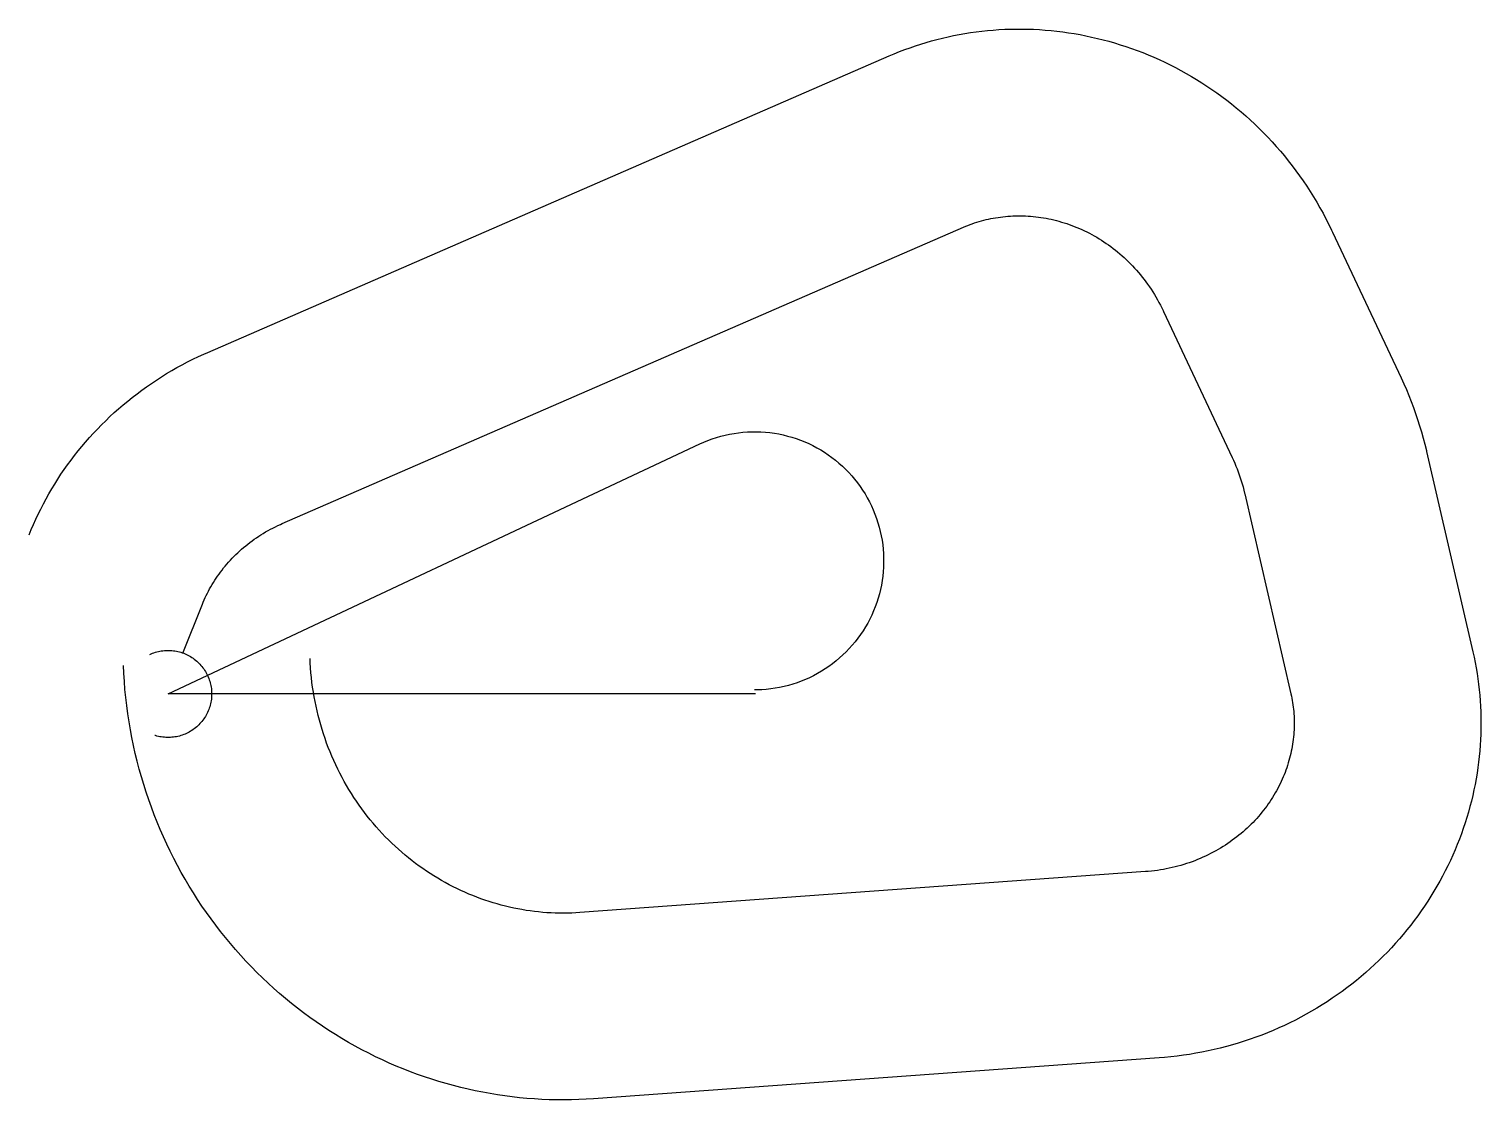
# Model space of a CAD drawing. Header units: metres. Extents: x -3427 to 32348, y -10000 to 16378.
import ezdxf

# ---------------------------------------------------------------- set-up
doc = ezdxf.new("R2010")
doc.units = ezdxf.units.M

msp = doc.modelspace()

# ---------------------------------------------------------------- linework, layer by layer
at = {"layer": 'Boundry', "color": 1}
for p, q in [((977, 8414), (17766, 15716)), ((2811, 4196), (19601, 11498)), ((28690, 11377), (30380, 7784)), ((24528, 9420), (26217, 5826)), ((31008, 5969), (32148, 1036)), ((26526, 4933), (27667, 0)), ((364, 1009), (844, 2209)), ((24085, -4376), (10146, -5385)), ((24417, -8964), (10478, -9973))]:
    msp.add_line(p, q, dxfattribs=at)
at = {"layer": 'NorminalTrack', "color": 1}
msp.add_lwpolyline([(14472, 0), (0, 0), (13097, 6158), (13097, 6158), (13198, 6203), (13301, 6245), (13405, 6283), (13511, 6318), (13617, 6349), (13725, 6376), (13833, 6400), (13943, 6419), (14052, 6435), (14163, 6447), (14274, 6455), (14385, 6459), (14496, 6460), (14606, 6456), (14717, 6449), (14828, 6438), (14938, 6422), (15047, 6404), (15156, 6381), (15264, 6354), (15370, 6324), (15476, 6290), (15580, 6252), (15684, 6211), (15785, 6166), (15885, 6118), (15983, 6066), (16080, 6011), (16174, 5952), (16266, 5891), (16356, 5826), (16444, 5758), (16529, 5687), (16612, 5612), (16692, 5536), (16769, 5456), (16844, 5374), (16915, 5289), (16984, 5202), (17050, 5112), (17112, 5020), (17171, 4926), (17227, 4830), (17279, 4732), (17328, 4633), (17374, 4532), (17416, 4429), (17454, 4325), (17489, 4219), (17520, 4112), (17547, 4005), (17570, 3896), (17590, 3787), (17606, 3677), (17618, 3567), (17626, 3456), (17630, 3345), (17630, 3234), (17627, 3123), (17619, 3012), (17608, 2902), (17593, 2792), (17574, 2683), (17551, 2574), (17525, 2466), (17495, 2359), (17461, 2254), (17423, 2149), (17382, 2046), (17337, 1945), (17289, 1845), (17237, 1746), (17182, 1650), (17123, 1556), (17061, 1464), (16996, 1374), (16928, 1286), (16857, 1201), (16783, 1118), (16706, 1038), (16627, 960), (16544, 886), (16459, 814), (16372, 746), (16283, 680), (16191, 618), (16097, 559), (16001, 503), (15903, 450), (15803, 401), (15702, 356), (15599, 314), (15495, 276), (15390, 241), (15283, 210), (15175, 183), (15067, 159), (14958, 140), (14848, 124), (14737, 112), (14627, 104), (14516, 100), (14450, 99)], dxfattribs=at)
at = {"layer": 'WindSpiral', "color": 5}
for points in [[(17766, 15716), (17893, 15770), (18021, 15822), (18150, 15871), (18280, 15918), (18411, 15964), (18543, 16006), (18675, 16047), (18809, 16085), (18944, 16122), (19079, 16155), (19216, 16187), (19353, 16216), (19490, 16243), (19629, 16267), (19768, 16289), (19907, 16309), (20048, 16326), (20188, 16341), (20329, 16353), (20471, 16363), (20613, 16371), (20755, 16375), (20897, 16378), (21040, 16378), (21183, 16376), (21326, 16371), (21469, 16363), (21612, 16353), (21756, 16341), (21899, 16325), (22042, 16308), (22185, 16288), (22328, 16265), (22471, 16240), (22613, 16212), (22755, 16182), (22897, 16149), (23038, 16114), (23179, 16076), (23320, 16036), (23460, 15993), (23599, 15948), (23738, 15900), (23876, 15850), (24014, 15797), (24151, 15742), (24287, 15684), (24422, 15624), (24556, 15561), (24689, 15496), (24822, 15429), (24953, 15359), (25084, 15287), (25213, 15212), (25341, 15135), (25468, 15056), (25594, 14974), (25718, 14890), (25841, 14804), (25963, 14716), (26084, 14625), (26203, 14532), (26320, 14437), (26436, 14339), (26551, 14240), (26663, 14138), (26775, 14035), (26884, 13929), (26992, 13821), (27098, 13711), (27202, 13599), (27305, 13485), (27406, 13370), (27504, 13252), (27601, 13133), (27696, 13011), (27789, 12888), (27880, 12763), (27968, 12636), (28055, 12508), (28140, 12378), (28222, 12246), (28302, 12113), (28380, 11978), (28456, 11841), (28529, 11703), (28600, 11564), (28669, 11423), (28690, 11377)], [(19601, 11498), (19653, 11520), (19707, 11542), (19761, 11563), (19815, 11582), (19870, 11601), (19926, 11619), (19982, 11637), (20039, 11653), (20096, 11668), (20154, 11683), (20212, 11696), (20270, 11708), (20329, 11720), (20388, 11730), (20448, 11740), (20508, 11748), (20569, 11756), (20629, 11762), (20691, 11767), (20752, 11772), (20814, 11775), (20876, 11777), (20938, 11778), (21000, 11778), (21063, 11777), (21126, 11775), (21189, 11772), (21252, 11767), (21315, 11762), (21378, 11755), (21442, 11747), (21505, 11738), (21569, 11728), (21633, 11717), (21696, 11705), (21760, 11691), (21823, 11676), (21887, 11661), (21950, 11644), (22014, 11625), (22077, 11606), (22140, 11586), (22203, 11564), (22266, 11541), (22328, 11517), (22391, 11492), (22453, 11466), (22515, 11438), (22576, 11409), (22637, 11380), (22698, 11349), (22759, 11316), (22819, 11283), (22879, 11249), (22938, 11213), (22997, 11176), (23055, 11138), (23113, 11099), (23170, 11059), (23227, 11018), (23284, 10975), (23339, 10932), (23394, 10887), (23449, 10841), (23503, 10795), (23556, 10747), (23608, 10698), (23660, 10648), (23711, 10597), (23762, 10545), (23811, 10491), (23860, 10437), (23908, 10382), (23955, 10326), (24001, 10269), (24047, 10211), (24091, 10151), (24135, 10091), (24178, 10030), (24219, 9969), (24260, 9906), (24300, 9842), (24339, 9778), (24377, 9712), (24413, 9646), (24449, 9579), (24484, 9511), (24517, 9442), (24528, 9420)], [(-3427, 3917), (-3374, 4047), (-3319, 4175), (-3261, 4303), (-3201, 4430), (-3139, 4556), (-3075, 4681), (-3008, 4805), (-2939, 4928), (-2867, 5050), (-2794, 5171), (-2718, 5291), (-2640, 5410), (-2560, 5528), (-2477, 5644), (-2393, 5759), (-2306, 5873), (-2217, 5985), (-2127, 6096), (-2034, 6206), (-1939, 6314), (-1842, 6420), (-1743, 6525), (-1642, 6629), (-1539, 6730), (-1434, 6831), (-1328, 6929), (-1219, 7026), (-1109, 7121), (-996, 7214), (-883, 7305), (-767, 7394), (-649, 7482), (-530, 7568), (-410, 7651), (-287, 7733), (-163, 7812), (-38, 7890), (89, 7965), (218, 8039), (348, 8110), (479, 8179), (612, 8246), (746, 8310), (882, 8372), (977, 8414)], [(30380, 7784), (30446, 7641), (30509, 7497), (30569, 7352), (30628, 7205), (30683, 7058), (30737, 6909), (30787, 6759), (30835, 6608), (30881, 6456), (30924, 6303), (30964, 6149), (31002, 5994), (31008, 5969)], [(26217, 5826), (26249, 5757), (26280, 5686), (26310, 5615), (26338, 5543), (26366, 5471), (26392, 5398), (26417, 5324), (26441, 5249), (26463, 5174), (26485, 5098), (26505, 5022), (26523, 4945), (26526, 4933)], [(844, 2209), (866, 2264), (890, 2319), (914, 2373), (940, 2428), (967, 2482), (995, 2536), (1023, 2589), (1053, 2642), (1084, 2695), (1116, 2747), (1149, 2799), (1183, 2851), (1218, 2902), (1254, 2953), (1291, 3003), (1329, 3053), (1368, 3103), (1408, 3152), (1449, 3200), (1490, 3248), (1533, 3295), (1577, 3341), (1622, 3387), (1668, 3433), (1715, 3477), (1762, 3521), (1811, 3565), (1860, 3607), (1911, 3649), (1962, 3690), (2014, 3730), (2067, 3770), (2121, 3809), (2176, 3847), (2232, 3884), (2288, 3920), (2345, 3955), (2403, 3990), (2462, 4023), (2522, 4056), (2582, 4088), (2643, 4118), (2705, 4148), (2767, 4177), (2811, 4196)], [(-453, 972), (-419, 987), (-384, 1001), (-349, 1014), (-314, 1026), (-278, 1036), (-241, 1045), (-205, 1053), (-168, 1059), (-131, 1065), (-93, 1068), (-56, 1071), (-19, 1072), (19, 1072), (56, 1071), (93, 1068), (131, 1065), (168, 1059), (205, 1053), (241, 1045), (278, 1036), (314, 1026), (349, 1014), (384, 1001), (419, 987), (453, 972), (487, 956), (520, 938), (552, 919), (584, 900), (615, 879), (645, 857), (675, 834), (704, 809), (731, 784), (758, 758), (784, 731), (809, 704), (834, 675), (857, 645), (879, 615), (900, 584), (919, 552), (938, 520), (956, 487), (972, 453), (987, 419), (1001, 384), (1014, 349), (1026, 314), (1036, 278), (1045, 241), (1053, 205), (1059, 168), (1065, 131), (1068, 93), (1071, 56), (1072, 19), (1072, -19), (1071, -56), (1068, -93), (1065, -131), (1059, -168), (1053, -205), (1045, -241), (1036, -278), (1026, -314), (1014, -349), (1001, -384), (987, -419), (972, -453), (956, -487), (938, -520), (919, -552), (900, -584), (879, -615), (857, -645), (834, -675), (809, -704), (784, -731), (758, -758), (731, -784), (704, -809), (675, -834), (645, -857), (615, -879), (584, -900), (552, -919), (520, -938), (487, -956), (453, -972), (419, -987), (384, -1001), (349, -1014), (314, -1026), (278, -1036), (241, -1045), (205, -1053), (168, -1059), (131, -1065), (93, -1068), (56, -1071), (19, -1072), (-19, -1072), (-56, -1071), (-93, -1068), (-131, -1065), (-168, -1059), (-205, -1053), (-241, -1045), (-278, -1036), (-314, -1026), (-331, -1020)], [(10146, -5385), (10045, -5391), (9944, -5396), (9843, -5399), (9742, -5400), (9640, -5399), (9538, -5397), (9436, -5393), (9333, -5387), (9231, -5379), (9129, -5369), (9026, -5358), (8924, -5345), (8821, -5330), (8719, -5313), (8617, -5294), (8514, -5274), (8413, -5251), (8311, -5227), (8209, -5201), (8108, -5173), (8007, -5144), (7906, -5112), (7806, -5079), (7706, -5044), (7606, -5007), (7507, -4968), (7409, -4928), (7311, -4885), (7213, -4841), (7116, -4795), (7020, -4747), (6924, -4698), (6829, -4647), (6735, -4594), (6642, -4539), (6549, -4483), (6457, -4424), (6366, -4364), (6276, -4303), (6187, -4239), (6098, -4174), (6011, -4108), (5925, -4039), (5840, -3970), (5755, -3898), (5672, -3825), (5590, -3750), (5509, -3674), (5430, -3596), (5351, -3516), (5274, -3436), (5198, -3353), (5124, -3269), (5050, -3184), (4979, -3097), (4908, -3009), (4839, -2919), (4771, -2828), (4705, -2736), (4640, -2643), (4577, -2548), (4516, -2451), (4456, -2354), (4397, -2255), (4340, -2156), (4285, -2054), (4232, -1952), (4180, -1849), (4130, -1745), (4082, -1639), (4035, -1533), (3990, -1425), (3947, -1317), (3906, -1208), (3867, -1097), (3829, -986), (3793, -874), (3760, -762), (3728, -648), (3698, -534), (3670, -419), (3644, -303), (3620, -187), (3598, -70), (3578, 48), (3560, 166), (3544, 285), (3531, 404), (3519, 523), (3509, 643), (3501, 763), (3496, 877)], [(32148, 1036), (32177, 905), (32204, 773), (32229, 640), (32251, 507), (32271, 373), (32289, 239), (32305, 104), (32318, -32), (32328, -167), (32337, -304), (32343, -440), (32346, -577), (32348, -714), (32346, -851), (32343, -989), (32337, -1126), (32329, -1264), (32318, -1402), (32305, -1540), (32289, -1677), (32271, -1815), (32250, -1953), (32227, -2090), (32202, -2227), (32174, -2364), (32144, -2501), (32111, -2637), (32076, -2773), (32039, -2908), (31999, -3043), (31956, -3178), (31912, -3312), (31864, -3445), (31815, -3578), (31763, -3710), (31708, -3841), (31652, -3972), (31593, -4102), (31531, -4230), (31467, -4358), (31401, -4485), (31333, -4611), (31262, -4737), (31189, -4861), (31114, -4983), (31037, -5105), (30957, -5226), (30875, -5345), (30791, -5463), (30704, -5580), (30616, -5695), (30525, -5809), (30433, -5922), (30338, -6033), (30241, -6142), (30142, -6250), (30041, -6357), (29938, -6462), (29833, -6565), (29726, -6666), (29618, -6766), (29507, -6864), (29394, -6960), (29280, -7054), (29164, -7147), (29046, -7237), (28926, -7326), (28805, -7413), (28682, -7497), (28557, -7580), (28431, -7660), (28303, -7739), (28174, -7815), (28043, -7889), (27911, -7961), (27777, -8031), (27642, -8098), (27505, -8163), (27367, -8226), (27228, -8287), (27088, -8345), (26946, -8401), (26804, -8454), (26660, -8505), (26515, -8554), (26369, -8600), (26222, -8643), (26074, -8684), (25925, -8723), (25776, -8759), (25625, -8792), (25474, -8823), (25322, -8851), (25169, -8877), (25016, -8900), (24862, -8920), (24708, -8938), (24553, -8953), (24417, -8964)], [(10478, -9973), (10298, -9984), (10116, -9993), (9935, -9998), (9753, -10000), (9571, -9999), (9389, -9995), (9206, -9987), (9024, -9976), (8841, -9963), (8659, -9945), (8477, -9925), (8295, -9902), (8113, -9875), (7931, -9845), (7750, -9812), (7569, -9776), (7389, -9736), (7209, -9693), (7030, -9647), (6851, -9598), (6673, -9546), (6496, -9491), (6319, -9432), (6143, -9370), (5969, -9305), (5795, -9237), (5622, -9166), (5450, -9092), (5280, -9015), (5110, -8935), (4942, -8851), (4775, -8765), (4609, -8676), (4445, -8583), (4282, -8488), (4121, -8390), (3961, -8288), (3803, -8184), (3647, -8077), (3492, -7968), (3339, -7855), (3188, -7740), (3039, -7622), (2892, -7501), (2746, -7377), (2603, -7251), (2461, -7122), (2322, -6991), (2185, -6857), (2050, -6720), (1918, -6581), (1788, -6440), (1660, -6296), (1534, -6149), (1411, -6001), (1290, -5850), (1172, -5697), (1057, -5541), (944, -5384), (833, -5224), (726, -5062), (621, -4899), (519, -4733), (419, -4565), (323, -4396), (229, -4224), (138, -4051), (51, -3876), (-34, -3699), (-116, -3521), (-195, -3341), (-271, -3159), (-343, -2976), (-413, -2792), (-479, -2606), (-542, -2419), (-602, -2230), (-659, -2041), (-712, -1850), (-762, -1658), (-809, -1465), (-853, -1271), (-893, -1076), (-930, -880), (-963, -683), (-993, -486), (-1020, -287), (-1043, -88), (-1063, 111), (-1079, 311), (-1092, 511), (-1101, 701)], [(27667, 0), (27678, -53), (27689, -106), (27699, -160), (27708, -214), (27716, -268), (27724, -323), (27730, -378), (27735, -434), (27740, -490), (27743, -546), (27746, -602), (27747, -659), (27748, -715), (27747, -772), (27746, -830), (27743, -887), (27740, -945), (27735, -1002), (27730, -1060), (27723, -1118), (27715, -1176), (27707, -1234), (27697, -1293), (27686, -1351), (27674, -1409), (27661, -1467), (27648, -1525), (27632, -1584), (27616, -1642), (27599, -1700), (27581, -1758), (27562, -1816), (27541, -1873), (27520, -1931), (27497, -1988), (27474, -2045), (27449, -2102), (27423, -2159), (27396, -2215), (27368, -2271), (27339, -2327), (27309, -2383), (27278, -2438), (27246, -2493), (27212, -2547), (27178, -2601), (27142, -2655), (27106, -2708), (27068, -2760), (27030, -2813), (26990, -2864), (26950, -2915), (26908, -2966), (26865, -3016), (26822, -3065), (26777, -3114), (26731, -3162), (26684, -3210), (26637, -3257), (26588, -3303), (26539, -3348), (26488, -3393), (26437, -3437), (26384, -3480), (26331, -3523), (26277, -3564), (26221, -3605), (26165, -3645), (26109, -3684), (26051, -3723), (25992, -3760), (25933, -3796), (25873, -3832), (25812, -3866), (25750, -3900), (25687, -3933), (25624, -3964), (25560, -3995), (25495, -4024), (25430, -4053), (25363, -4080), (25296, -4107), (25229, -4132), (25161, -4156), (25092, -4179), (25023, -4201), (24953, -4222), (24882, -4241), (24811, -4260), (24740, -4277), (24667, -4293), (24595, -4308), (24522, -4321), (24448, -4334), (24375, -4345), (24300, -4354), (24226, -4363), (24151, -4370), (24085, -4376)]]:
    msp.add_lwpolyline(points, dxfattribs=at)

doc.saveas('drawing.dxf')
